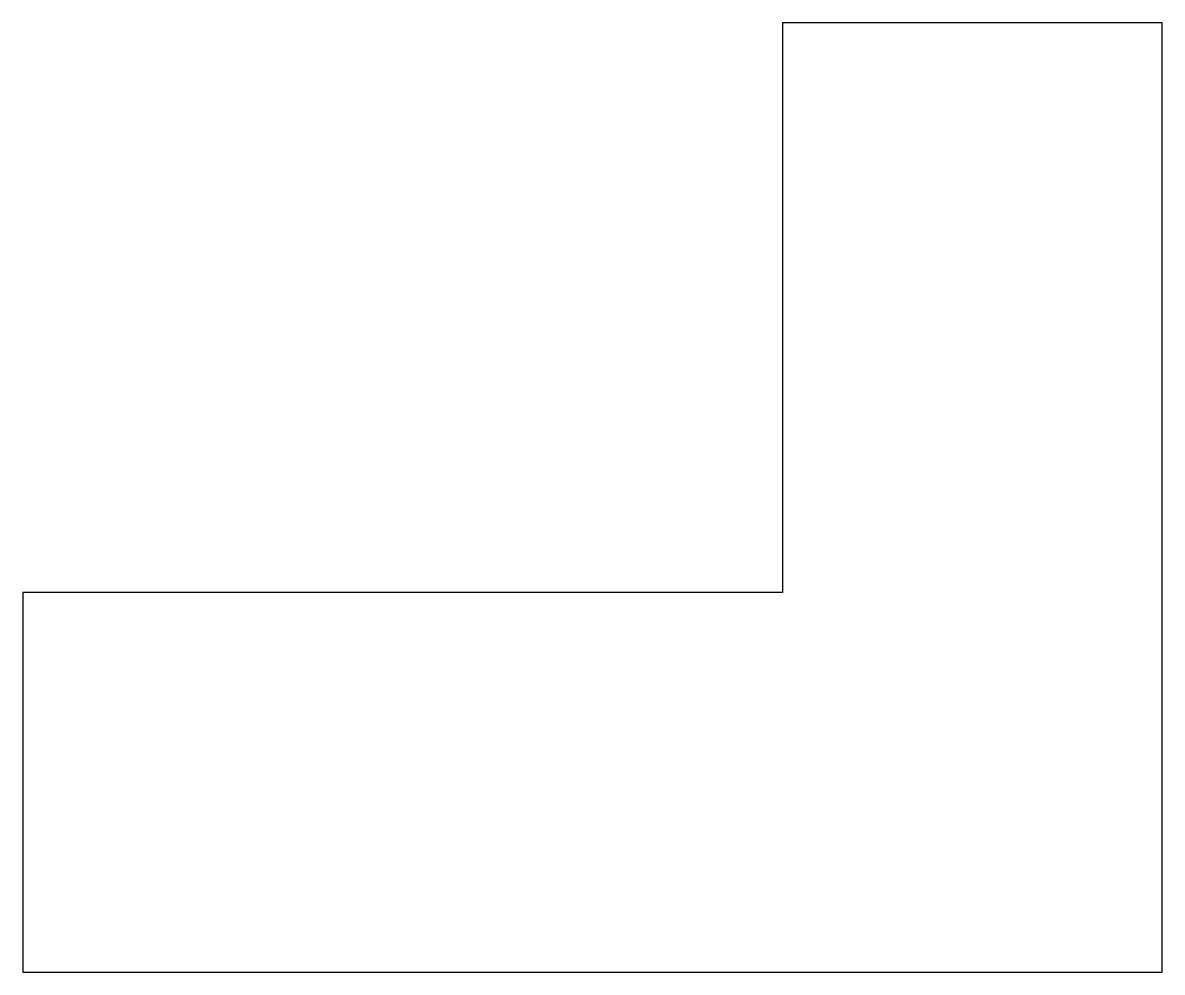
# Model space of a CAD drawing. Extents: x -2 to 10, y 0.7 to 10.7.
import ezdxf

# ---------------------------------------------------------------- set-up
doc = ezdxf.new("R2010")
doc.units = 0

msp = doc.modelspace()

# ---------------------------------------------------------------- linework, layer by layer
msp.add_lwpolyline([(10, 0.667), (10, 10.667), (6, 10.667), (6, 4.667), (-2, 4.667), (-2, 0.667)], close=True)

doc.saveas('drawing.dxf')
